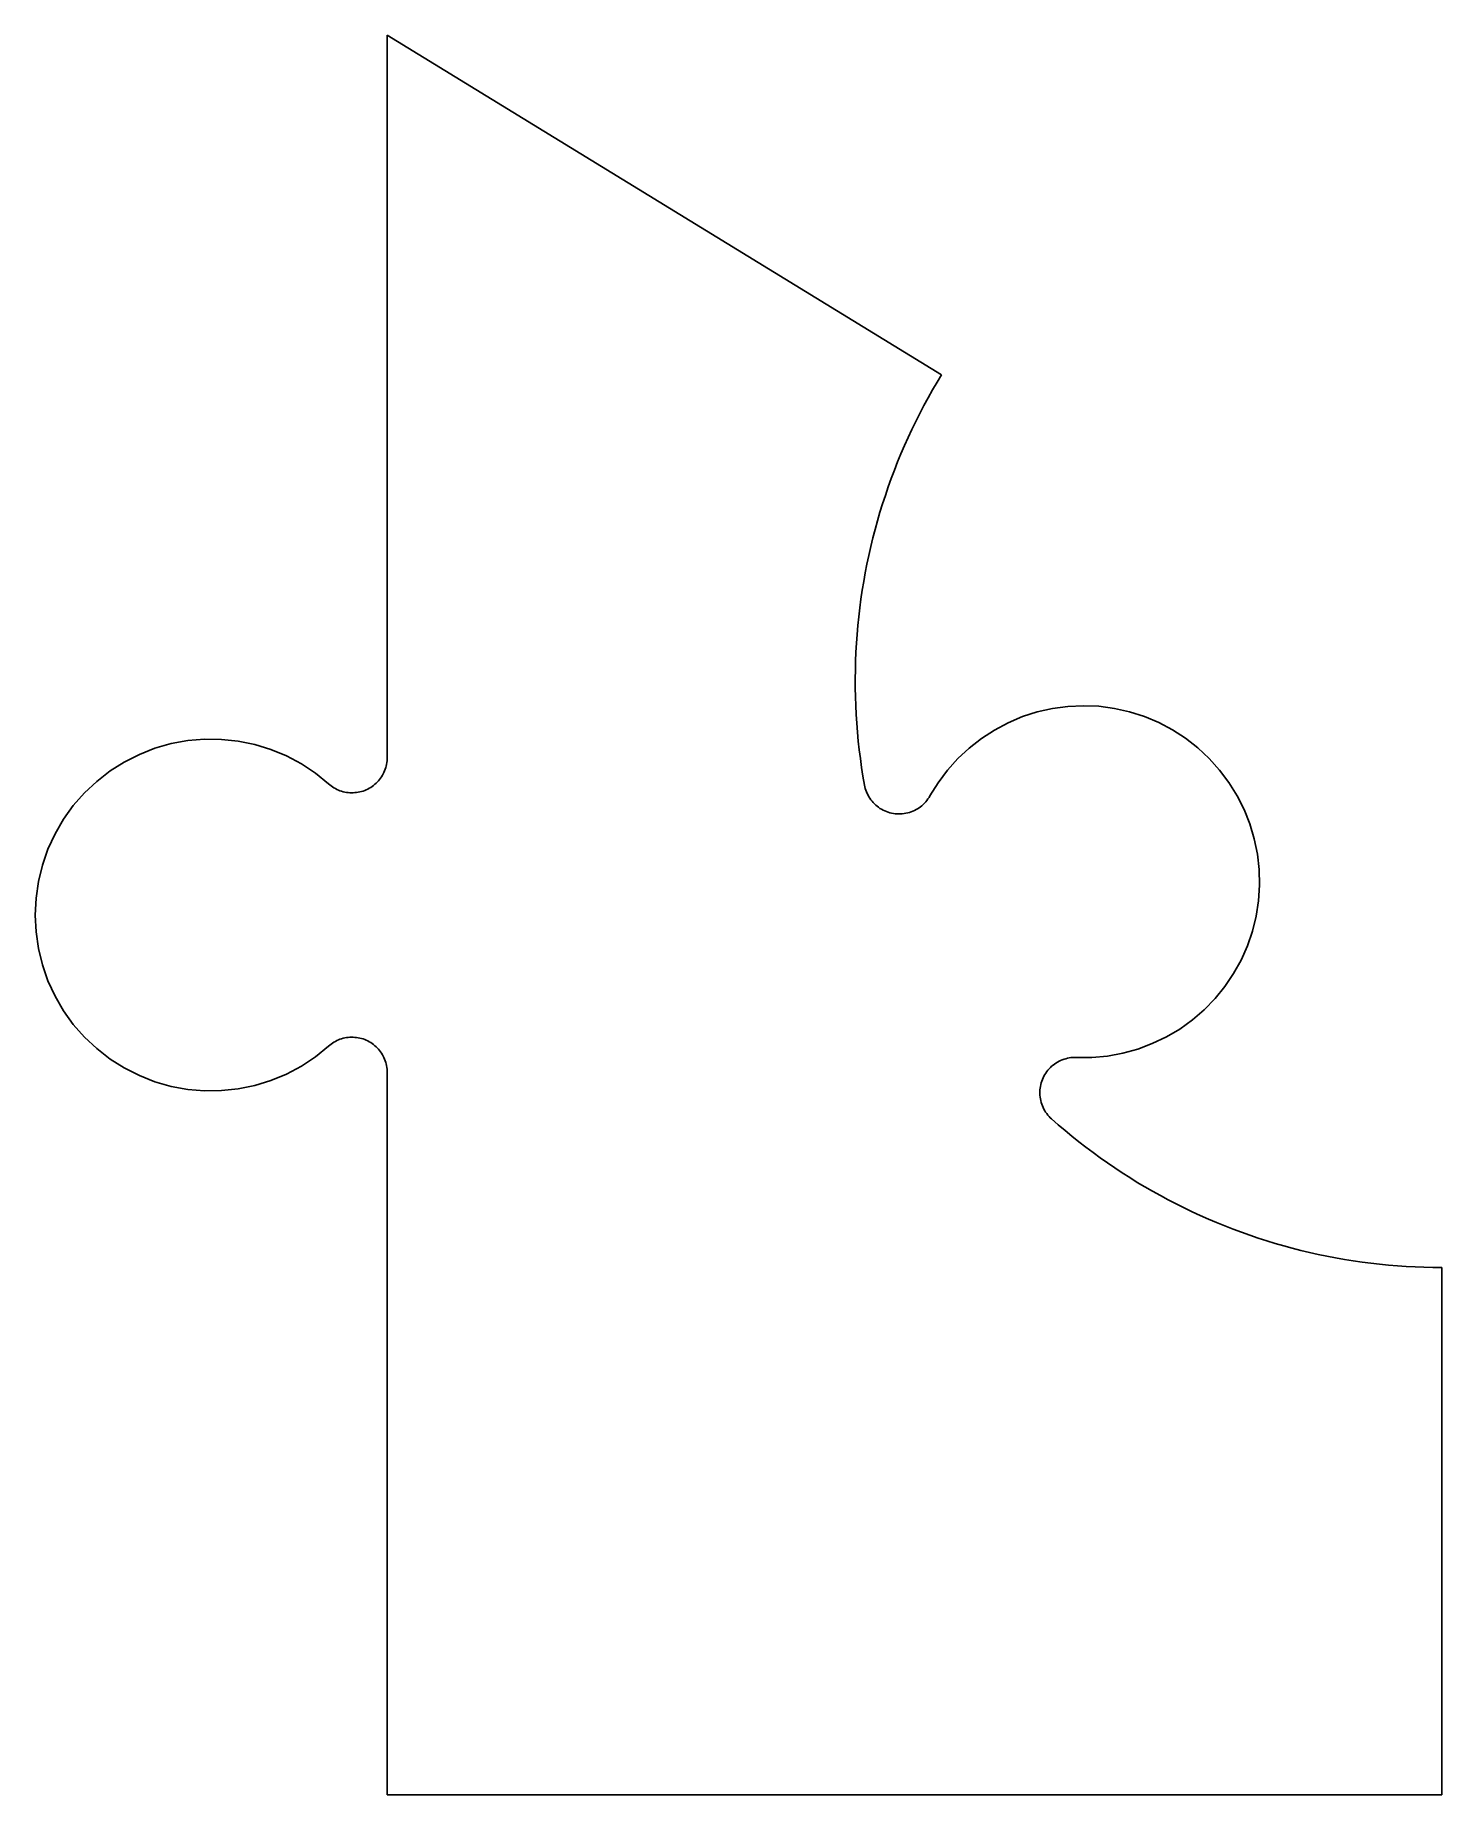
# Model space of a CAD drawing. Header units: metres. Extents: x -0.3 to 0.9, y 0 to 1.5.
import ezdxf

# ---------------------------------------------------------------- set-up
doc = ezdxf.new("R2010")
doc.units = ezdxf.units.M

msp = doc.modelspace()

# ---------------------------------------------------------------- linework, layer by layer
at = {"layer": 'Polygon'}
for p, q in [((0, 1.5), (0, 0.8842)), ((0.4726, 1.2106), (0, 1.5)), ((0.4687, 1.2041), (0.4649, 1.1976)), ((0.4726, 1.2106), (0.4687, 1.2041)), ((0.4611, 1.1909), (0.4575, 1.1843)), ((0.4649, 1.1976), (0.4611, 1.1909)), ((0.4506, 1.1708), (0.4473, 1.164)), ((0.454, 1.1776), (0.4506, 1.1708)), ((0.4575, 1.1843), (0.454, 1.1776)), ((0.4441, 1.1571), (0.441, 1.1502)), ((0.4473, 1.164), (0.4441, 1.1571)), ((0.438, 1.1432), (0.4351, 1.1362)), ((0.441, 1.1502), (0.438, 1.1432)), ((0.4324, 1.1291), (0.4297, 1.122)), ((0.4351, 1.1362), (0.4324, 1.1291)), ((0.4271, 1.1149), (0.4247, 1.1077)), ((0.4297, 1.122), (0.4271, 1.1149)), ((0.4223, 1.1005), (0.4201, 1.0933)), ((0.4247, 1.1077), (0.4223, 1.1005)), ((0.418, 1.086), (0.416, 1.0787)), ((0.4201, 1.0933), (0.418, 1.086)), ((0.4141, 1.0714), (0.4123, 1.064)), ((0.416, 1.0787), (0.4141, 1.0714)), ((0.4106, 1.0566), (0.409, 1.0492)), ((0.4123, 1.064), (0.4106, 1.0566)), ((0.4076, 1.0417), (0.4062, 1.0343)), ((0.409, 1.0492), (0.4076, 1.0417)), ((0.405, 1.0268), (0.4039, 1.0193)), ((0.4062, 1.0343), (0.405, 1.0268)), ((0.4029, 1.0118), (0.402, 1.0043)), ((0.4039, 1.0193), (0.4029, 1.0118)), ((0.4012, 0.9967), (0.4006, 0.9892)), ((0.402, 1.0043), (0.4012, 0.9967)), ((0.4, 0.9816), (0.3996, 0.974)), ((0.4006, 0.9892), (0.4, 0.9816)), ((0.3993, 0.9665), (0.3991, 0.9589)), ((0.3996, 0.974), (0.3993, 0.9665)), ((0.3991, 0.9589), (0.399, 0.9513)), ((0.399, 0.9513), (0.399, 0.9437)), ((0.399, 0.9437), (0.3992, 0.9361)), ((0.3992, 0.9361), (0.3994, 0.9286)), ((0.3994, 0.9286), (0.3998, 0.921)), ((0.3998, 0.921), (0.4003, 0.9134)), ((0.5415, 0.9191), (0.5293, 0.9139)), ((0.5542, 0.9231), (0.5415, 0.9191)), ((0.5671, 0.9261), (0.5542, 0.9231)), ((0.5802, 0.9278), (0.5671, 0.9261)), ((0.5935, 0.9284), (0.5802, 0.9278)), ((0.6067, 0.9279), (0.5935, 0.9284)), ((0.6199, 0.9261), (0.6067, 0.9279)), ((0.6328, 0.9232), (0.6199, 0.9261)), ((0.6455, 0.9192), (0.6328, 0.9232)), ((0.6577, 0.9141), (0.6455, 0.9192)), ((0.4003, 0.9134), (0.4009, 0.9059)), ((0.4009, 0.9059), (0.4016, 0.8983)), ((0.5065, 0.9005), (0.4961, 0.8923)), ((0.5176, 0.9077), (0.5065, 0.9005)), ((0.5293, 0.9139), (0.5176, 0.9077)), ((0.6694, 0.9079), (0.6577, 0.9141)), ((0.6805, 0.9007), (0.6694, 0.9079)), ((0.691, 0.8925), (0.6805, 0.9007)), ((-0.2241, 0.8804), (-0.2112, 0.8869)), ((-0.2112, 0.8869), (-0.1979, 0.8922)), ((-0.1979, 0.8922), (-0.184, 0.8961)), ((-0.184, 0.8961), (-0.1699, 0.8987)), ((-0.1699, 0.8987), (-0.1556, 0.8999)), ((-0.1556, 0.8999), (-0.1412, 0.8997)), ((-0.1412, 0.8997), (-0.1269, 0.8982)), ((-0.1269, 0.8982), (-0.1128, 0.8953)), ((-0.1128, 0.8953), (-0.0991, 0.8911)), ((-0.0991, 0.8911), (-0.0858, 0.8856)), ((-0.0858, 0.8856), (-0.0731, 0.8788)), ((0.4016, 0.8983), (0.4024, 0.8908)), ((0.4024, 0.8908), (0.4034, 0.8833)), ((0.4961, 0.8923), (0.4864, 0.8833)), ((0.7007, 0.8835), (0.691, 0.8925)), ((-0.2476, 0.8639), (-0.2362, 0.8728)), ((-0.2362, 0.8728), (-0.2241, 0.8804)), ((-0.0731, 0.8788), (-0.0612, 0.8709)), ((-0.0612, 0.8709), (-0.05, 0.8618)), ((-0.0041, 0.8691), (-0.0034, 0.8703)), ((-0.0034, 0.8703), (-0.0027, 0.8716)), ((-0.0027, 0.8716), (-0.0022, 0.8729)), ((-0.0022, 0.8729), (-0.0017, 0.8743)), ((-0.0017, 0.8743), (-0.0012, 0.8757)), ((-0.0012, 0.8757), (-0.0009, 0.877)), ((-0.0009, 0.877), (-0.0005, 0.8784)), ((-0.0005, 0.8784), (-0.0003, 0.8799)), ((-0.0003, 0.8799), (-0.0001, 0.8813)), ((-0.0001, 0.8813), (0, 0.8827)), ((0, 0.8827), (0, 0.8842)), ((0.4034, 0.8833), (0.4044, 0.8757)), ((0.4044, 0.8757), (0.4056, 0.8683)), ((0.4775, 0.8734), (0.4696, 0.8628)), ((0.4864, 0.8833), (0.4775, 0.8734)), ((0.7096, 0.8736), (0.7007, 0.8835)), ((0.7175, 0.863), (0.7096, 0.8736)), ((-0.258, 0.8541), (-0.2476, 0.8639)), ((-0.05, 0.8618), (-0.0489, 0.8609)), ((-0.05, 0.8618), (-0.05, 0.8618)), ((-0.0489, 0.8609), (-0.0478, 0.86)), ((-0.0478, 0.86), (-0.0466, 0.8592)), ((-0.0466, 0.8592), (-0.0454, 0.8584)), ((-0.0454, 0.8584), (-0.0441, 0.8577)), ((-0.0441, 0.8577), (-0.0428, 0.857)), ((-0.0428, 0.857), (-0.0415, 0.8565)), ((-0.0415, 0.8565), (-0.0402, 0.8559)), ((-0.0402, 0.8559), (-0.0388, 0.8555)), ((-0.0388, 0.8555), (-0.0374, 0.8551)), ((-0.0374, 0.8551), (-0.036, 0.8548)), ((-0.0232, 0.8549), (-0.0218, 0.8553)), ((-0.0218, 0.8553), (-0.0204, 0.8557)), ((-0.0204, 0.8557), (-0.0191, 0.8562)), ((-0.0191, 0.8562), (-0.0178, 0.8568)), ((-0.0178, 0.8568), (-0.0165, 0.8574)), ((-0.0165, 0.8574), (-0.0152, 0.8581)), ((-0.0152, 0.8581), (-0.014, 0.8588)), ((-0.014, 0.8588), (-0.0128, 0.8596)), ((-0.0128, 0.8596), (-0.0116, 0.8605)), ((-0.0116, 0.8605), (-0.0105, 0.8614)), ((-0.0105, 0.8614), (-0.0094, 0.8623)), ((-0.0094, 0.8623), (-0.0084, 0.8633)), ((-0.0084, 0.8633), (-0.0074, 0.8644)), ((-0.0074, 0.8644), (-0.0065, 0.8655)), ((-0.0065, 0.8655), (-0.0056, 0.8667)), ((-0.0056, 0.8667), (-0.0048, 0.8678)), ((-0.0048, 0.8678), (-0.0041, 0.8691)), ((0.4056, 0.8683), (0.4069, 0.8608)), ((0.4069, 0.8608), (0.4072, 0.8593)), ((0.4072, 0.8593), (0.4076, 0.8578)), ((0.4076, 0.8578), (0.4081, 0.8563)), ((0.4081, 0.8563), (0.4086, 0.8549)), ((0.4696, 0.8628), (0.4626, 0.8515)), ((0.7245, 0.8517), (0.7175, 0.863)), ((-0.2759, 0.8316), (-0.2675, 0.8433)), ((-0.2675, 0.8433), (-0.258, 0.8541)), ((-0.036, 0.8548), (-0.0346, 0.8545)), ((-0.0346, 0.8545), (-0.0332, 0.8543)), ((-0.0332, 0.8543), (-0.0318, 0.8542)), ((-0.0318, 0.8542), (-0.0303, 0.8542)), ((-0.0303, 0.8542), (-0.0289, 0.8542)), ((-0.0289, 0.8542), (-0.0275, 0.8543)), ((-0.0275, 0.8543), (-0.026, 0.8544)), ((-0.026, 0.8544), (-0.0246, 0.8547)), ((-0.0246, 0.8547), (-0.0232, 0.8549)), ((0.4086, 0.8549), (0.4092, 0.8535)), ((0.4092, 0.8535), (0.4099, 0.8521)), ((0.4099, 0.8521), (0.4106, 0.8508)), ((0.4106, 0.8508), (0.4115, 0.8495)), ((0.4115, 0.8495), (0.4123, 0.8482)), ((0.4123, 0.8482), (0.4133, 0.847)), ((0.4133, 0.847), (0.4143, 0.8459)), ((0.4143, 0.8459), (0.4154, 0.8448)), ((0.4154, 0.8448), (0.4165, 0.8437)), ((0.4165, 0.8437), (0.4177, 0.8427)), ((0.4177, 0.8427), (0.4189, 0.8418)), ((0.4189, 0.8418), (0.4201, 0.8409)), ((0.4201, 0.8409), (0.4214, 0.8401)), ((0.4214, 0.8401), (0.4228, 0.8394)), ((0.4508, 0.8398), (0.4521, 0.8405)), ((0.4521, 0.8405), (0.4534, 0.8414)), ((0.4534, 0.8414), (0.4547, 0.8423)), ((0.4547, 0.8423), (0.4559, 0.8432)), ((0.4559, 0.8432), (0.457, 0.8443)), ((0.457, 0.8443), (0.4581, 0.8453)), ((0.4581, 0.8453), (0.4591, 0.8465)), ((0.4591, 0.8465), (0.4601, 0.8477)), ((0.4601, 0.8477), (0.461, 0.8489)), ((0.461, 0.8489), (0.4619, 0.8502)), ((0.4619, 0.8502), (0.4626, 0.8515)), ((0.7305, 0.8399), (0.7245, 0.8517)), ((-0.2831, 0.8192), (-0.2759, 0.8316)), ((0.4228, 0.8394), (0.4242, 0.8387)), ((0.4242, 0.8387), (0.4256, 0.8381)), ((0.4256, 0.8381), (0.427, 0.8376)), ((0.427, 0.8376), (0.4285, 0.8372)), ((0.4285, 0.8372), (0.43, 0.8368)), ((0.43, 0.8368), (0.4315, 0.8365)), ((0.4315, 0.8365), (0.433, 0.8363)), ((0.433, 0.8363), (0.4345, 0.8362)), ((0.4345, 0.8362), (0.4361, 0.8361)), ((0.4361, 0.8361), (0.4376, 0.8361)), ((0.4376, 0.8361), (0.4391, 0.8362)), ((0.4391, 0.8362), (0.4407, 0.8364)), ((0.4407, 0.8364), (0.4422, 0.8367)), ((0.4422, 0.8367), (0.4437, 0.837)), ((0.4437, 0.837), (0.4452, 0.8374)), ((0.4452, 0.8374), (0.4466, 0.8379)), ((0.4466, 0.8379), (0.448, 0.8384)), ((0.448, 0.8384), (0.4494, 0.8391)), ((0.4494, 0.8391), (0.4508, 0.8398)), ((0.7354, 0.8276), (0.7305, 0.8399)), ((0.7391, 0.8149), (0.7354, 0.8276)), ((-0.2891, 0.8061), (-0.2831, 0.8192)), ((0.7418, 0.8019), (0.7391, 0.8149)), ((-0.2938, 0.7925), (-0.2891, 0.8061)), ((0.7433, 0.7887), (0.7418, 0.8019)), ((-0.2973, 0.7786), (-0.2938, 0.7925)), ((0.7436, 0.7754), (0.7433, 0.7887)), ((-0.2993, 0.7644), (-0.2973, 0.7786)), ((0.7428, 0.7622), (0.7436, 0.7754)), ((-0.3, 0.75), (-0.2993, 0.7644)), ((-0.2993, 0.7356), (-0.3, 0.75)), ((0.7407, 0.7491), (0.7428, 0.7622)), ((-0.2973, 0.7214), (-0.2993, 0.7356)), ((0.7333, 0.7237), (0.7376, 0.7362)), ((0.7376, 0.7362), (0.7407, 0.7491)), ((-0.2938, 0.7075), (-0.2973, 0.7214)), ((0.7279, 0.7116), (0.7333, 0.7237)), ((-0.2891, 0.6939), (-0.2938, 0.7075)), ((0.7215, 0.7), (0.7279, 0.7116)), ((-0.2831, 0.6808), (-0.2891, 0.6939)), ((0.7141, 0.689), (0.7215, 0.7)), ((-0.2759, 0.6684), (-0.2831, 0.6808)), ((0.6964, 0.6692), (0.7057, 0.6787)), ((0.7057, 0.6787), (0.7141, 0.689)), ((-0.2675, 0.6567), (-0.2759, 0.6684)), ((0.6756, 0.6528), (0.6864, 0.6605)), ((0.6864, 0.6605), (0.6964, 0.6692)), ((-0.258, 0.6459), (-0.2675, 0.6567)), ((-0.2476, 0.6361), (-0.258, 0.6459)), ((-0.036, 0.6452), (-0.0374, 0.6449)), ((-0.0346, 0.6455), (-0.036, 0.6452)), ((-0.0332, 0.6457), (-0.0346, 0.6455)), ((-0.0318, 0.6458), (-0.0332, 0.6457)), ((-0.0303, 0.6458), (-0.0318, 0.6458)), ((-0.0289, 0.6458), (-0.0303, 0.6458)), ((-0.0275, 0.6457), (-0.0289, 0.6458)), ((-0.026, 0.6456), (-0.0275, 0.6457)), ((-0.0246, 0.6453), (-0.026, 0.6456)), ((-0.0232, 0.6451), (-0.0246, 0.6453)), ((-0.0218, 0.6447), (-0.0232, 0.6451)), ((0.6522, 0.6404), (0.6642, 0.6461)), ((0.6642, 0.6461), (0.6756, 0.6528)), ((-0.2362, 0.6272), (-0.2476, 0.6361)), ((-0.05, 0.6382), (-0.0612, 0.6291)), ((-0.0489, 0.6391), (-0.05, 0.6382)), ((-0.05, 0.6382), (-0.05, 0.6382)), ((-0.0478, 0.64), (-0.0489, 0.6391)), ((-0.0466, 0.6408), (-0.0478, 0.64)), ((-0.0454, 0.6416), (-0.0466, 0.6408)), ((-0.0441, 0.6423), (-0.0454, 0.6416)), ((-0.0428, 0.643), (-0.0441, 0.6423)), ((-0.0415, 0.6435), (-0.0428, 0.643)), ((-0.0402, 0.6441), (-0.0415, 0.6435)), ((-0.0388, 0.6445), (-0.0402, 0.6441)), ((-0.0374, 0.6449), (-0.0388, 0.6445)), ((-0.0204, 0.6443), (-0.0218, 0.6447)), ((-0.0191, 0.6438), (-0.0204, 0.6443)), ((-0.0178, 0.6432), (-0.0191, 0.6438)), ((-0.0165, 0.6426), (-0.0178, 0.6432)), ((-0.0152, 0.6419), (-0.0165, 0.6426)), ((-0.014, 0.6412), (-0.0152, 0.6419)), ((-0.0128, 0.6404), (-0.014, 0.6412)), ((-0.0116, 0.6395), (-0.0128, 0.6404)), ((-0.0105, 0.6386), (-0.0116, 0.6395)), ((-0.0094, 0.6377), (-0.0105, 0.6386)), ((-0.0084, 0.6367), (-0.0094, 0.6377)), ((-0.0074, 0.6356), (-0.0084, 0.6367)), ((-0.0065, 0.6345), (-0.0074, 0.6356)), ((-0.0056, 0.6333), (-0.0065, 0.6345)), ((-0.0048, 0.6322), (-0.0056, 0.6333)), ((-0.0041, 0.6309), (-0.0048, 0.6322)), ((-0.0034, 0.6297), (-0.0041, 0.6309)), ((0.614, 0.6298), (0.627, 0.6322)), ((0.627, 0.6322), (0.6398, 0.6357)), ((0.6398, 0.6357), (0.6522, 0.6404)), ((-0.2241, 0.6196), (-0.2362, 0.6272)), ((-0.2112, 0.6131), (-0.2241, 0.6196)), ((-0.0731, 0.6212), (-0.0858, 0.6144)), ((-0.0612, 0.6291), (-0.0731, 0.6212)), ((-0.0027, 0.6284), (-0.0034, 0.6297)), ((-0.0022, 0.6271), (-0.0027, 0.6284)), ((-0.0017, 0.6257), (-0.0022, 0.6271)), ((-0.0012, 0.6243), (-0.0017, 0.6257)), ((-0.0009, 0.623), (-0.0012, 0.6243)), ((-0.0005, 0.6216), (-0.0009, 0.623)), ((-0.0003, 0.6201), (-0.0005, 0.6216)), ((-0.0001, 0.6187), (-0.0003, 0.6201)), ((0, 0.6173), (-0.0001, 0.6187)), ((0, 0.6158), (0, 0.6173)), ((0, 0), (0, 0.6158)), ((0.5614, 0.6152), (0.5605, 0.6139)), ((0.5623, 0.6165), (0.5614, 0.6152)), ((0.5632, 0.6177), (0.5623, 0.6165)), ((0.5642, 0.6189), (0.5632, 0.6177)), ((0.5653, 0.62), (0.5642, 0.6189)), ((0.5664, 0.621), (0.5653, 0.62)), ((0.5676, 0.622), (0.5664, 0.621)), ((0.5688, 0.6229), (0.5676, 0.622)), ((0.5701, 0.6238), (0.5688, 0.6229)), ((0.5714, 0.6246), (0.5701, 0.6238)), ((0.5727, 0.6253), (0.5714, 0.6246)), ((0.5741, 0.626), (0.5727, 0.6253)), ((0.5755, 0.6266), (0.5741, 0.626)), ((0.577, 0.6271), (0.5755, 0.6266)), ((0.5784, 0.6275), (0.577, 0.6271)), ((0.5799, 0.6279), (0.5784, 0.6275)), ((0.5814, 0.6282), (0.5799, 0.6279)), ((0.5829, 0.6284), (0.5814, 0.6282)), ((0.5845, 0.6285), (0.5829, 0.6284)), ((0.586, 0.6286), (0.5845, 0.6285)), ((0.5875, 0.6285), (0.586, 0.6286)), ((0.5875, 0.6285), (0.6008, 0.6286)), ((0.6008, 0.6286), (0.614, 0.6298)), ((-0.1979, 0.6078), (-0.2112, 0.6131)), ((-0.184, 0.6039), (-0.1979, 0.6078)), ((-0.1699, 0.6013), (-0.184, 0.6039)), ((-0.1556, 0.6001), (-0.1699, 0.6013)), ((-0.1412, 0.6003), (-0.1556, 0.6001)), ((-0.1269, 0.6018), (-0.1412, 0.6003)), ((-0.1128, 0.6047), (-0.1269, 0.6018)), ((-0.0991, 0.6089), (-0.1128, 0.6047)), ((-0.0858, 0.6144), (-0.0991, 0.6089)), ((0.5564, 0.6009), (0.5563, 0.5994)), ((0.5566, 0.6024), (0.5564, 0.6009)), ((0.5568, 0.6039), (0.5566, 0.6024)), ((0.5571, 0.6054), (0.5568, 0.6039)), ((0.5575, 0.6069), (0.5571, 0.6054)), ((0.558, 0.6084), (0.5575, 0.6069)), ((0.5585, 0.6098), (0.558, 0.6084)), ((0.5591, 0.6112), (0.5585, 0.6098)), ((0.5598, 0.6126), (0.5591, 0.6112)), ((0.5605, 0.6139), (0.5598, 0.6126)), ((0.5563, 0.5994), (0.5563, 0.5978)), ((0.5563, 0.5978), (0.5564, 0.5963)), ((0.5564, 0.5963), (0.5566, 0.5948)), ((0.5566, 0.5948), (0.5568, 0.5933)), ((0.5568, 0.5933), (0.5571, 0.5918)), ((0.5571, 0.5918), (0.5575, 0.5903)), ((0.5575, 0.5903), (0.558, 0.5888)), ((0.558, 0.5888), (0.5585, 0.5874)), ((0.5585, 0.5874), (0.5591, 0.586)), ((0.5591, 0.586), (0.5598, 0.5846)), ((0.5598, 0.5846), (0.5605, 0.5832)), ((0.5605, 0.5832), (0.5613, 0.5819)), ((0.5613, 0.5819), (0.5622, 0.5807)), ((0.5622, 0.5807), (0.5632, 0.5795)), ((0.5632, 0.5795), (0.5642, 0.5783)), ((0.5642, 0.5783), (0.5652, 0.5772)), ((0.5652, 0.5772), (0.5664, 0.5762)), ((0.5664, 0.5762), (0.5721, 0.5712)), ((0.5721, 0.5712), (0.5778, 0.5663)), ((0.5778, 0.5663), (0.5837, 0.5614)), ((0.5837, 0.5614), (0.5896, 0.5567)), ((0.5896, 0.5567), (0.5956, 0.5521)), ((0.5956, 0.5521), (0.6017, 0.5475)), ((0.6017, 0.5475), (0.6078, 0.543)), ((0.6078, 0.543), (0.614, 0.5387)), ((0.614, 0.5387), (0.6202, 0.5344)), ((0.6202, 0.5344), (0.6266, 0.5302)), ((0.6266, 0.5302), (0.633, 0.5261)), ((0.633, 0.5261), (0.6394, 0.5221)), ((0.6394, 0.5221), (0.6459, 0.5183)), ((0.6459, 0.5183), (0.6525, 0.5145)), ((0.6525, 0.5145), (0.6591, 0.5108)), ((0.6591, 0.5108), (0.6658, 0.5072)), ((0.6658, 0.5072), (0.6725, 0.5037)), ((0.6725, 0.5037), (0.6793, 0.5003)), ((0.6793, 0.5003), (0.6861, 0.4971)), ((0.6861, 0.4971), (0.693, 0.4939)), ((0.693, 0.4939), (0.7, 0.4908)), ((0.7, 0.4908), (0.7069, 0.4878)), ((0.7069, 0.4878), (0.714, 0.485)), ((0.714, 0.485), (0.721, 0.4822)), ((0.721, 0.4822), (0.7281, 0.4796)), ((0.7281, 0.4796), (0.7353, 0.4771)), ((0.7353, 0.4771), (0.7424, 0.4746)), ((0.7424, 0.4746), (0.7497, 0.4723)), ((0.7497, 0.4723), (0.7569, 0.4701)), ((0.7569, 0.4701), (0.7642, 0.468)), ((0.7642, 0.468), (0.7715, 0.466)), ((0.7715, 0.466), (0.7789, 0.4641)), ((0.7789, 0.4641), (0.7862, 0.4624)), ((0.7862, 0.4624), (0.7936, 0.4607)), ((0.7936, 0.4607), (0.8011, 0.4592)), ((0.8011, 0.4592), (0.8085, 0.4577)), ((0.8085, 0.4577), (0.816, 0.4564)), ((0.816, 0.4564), (0.8235, 0.4552)), ((0.8235, 0.4552), (0.831, 0.4541)), ((0.831, 0.4541), (0.8385, 0.4532)), ((0.8385, 0.4532), (0.846, 0.4523)), ((0.846, 0.4523), (0.8536, 0.4516)), ((0.8536, 0.4516), (0.8611, 0.4509)), ((0.8611, 0.4509), (0.8687, 0.4504)), ((0.8687, 0.4504), (0.8762, 0.45)), ((0.8762, 0.45), (0.8838, 0.4497)), ((0.8838, 0.4497), (0.8914, 0.4495)), ((0.8914, 0.4495), (0.899, 0.4495)), ((0.899, 0), (0.899, 0.4495)), ((0, 0), (0.899, 0))]:
    msp.add_line(p, q, dxfattribs=at)

doc.saveas('drawing.dxf')
